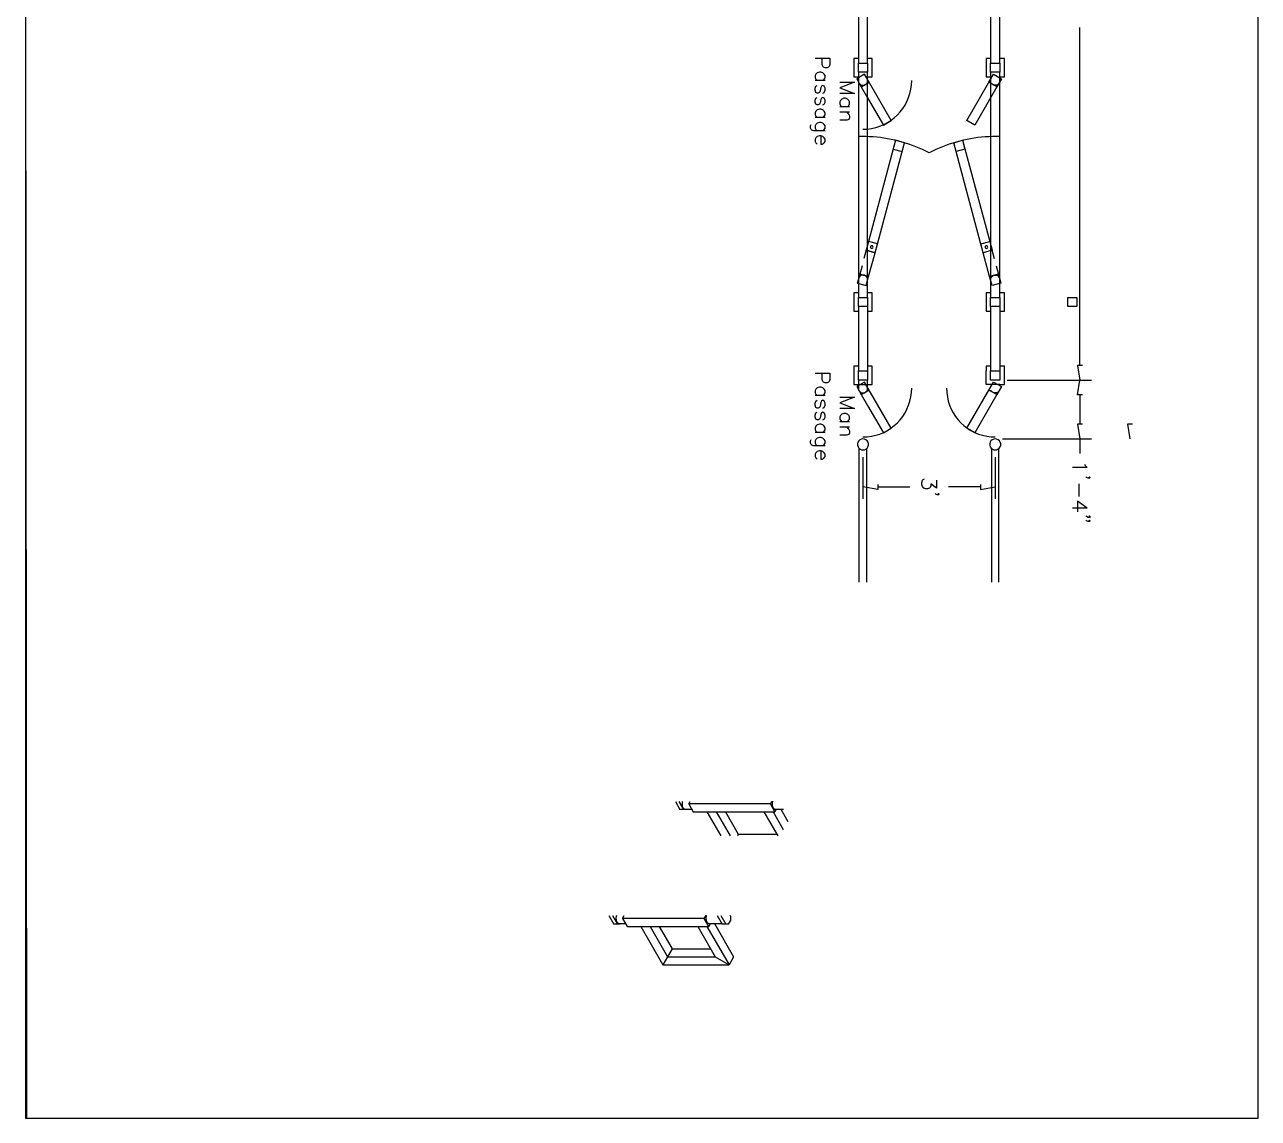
# Model space of a CAD drawing. Extents: x 18 to 773, y 27 to 1196.
# Drawn here: x 18 to 773, y 27 to 697 of the extents above; entities that cross this region are included whole.
import ezdxf

# ---------------------------------------------------------------- set-up
doc = ezdxf.new("R2010")
doc.units = 0
doc.layers.add('Sort_Gate_Installation', color=7, linetype='CONTINUOUS')

msp = doc.modelspace()

# ---------------------------------------------------------------- linework, layer by layer
at = {"layer": 'Sort_Gate_Installation', "color": 7}
for points in [[(19.14, 1186.68), (17.94, 1187.88), (19.14, 28.08)], [(534.12, 905.34), (528.48, 905.34), (528.48, 673.56), (534.12, 673.56), (534.12, 905.34), (534.12, 905.34), (528.48, 905.34), (528.48, 910.98), (534.12, 910.98), (534.12, 905.34), (534.12, 905.34)], [(615.12, 905.34), (609.48, 905.34), (609.48, 673.56), (615.12, 673.56), (615.12, 905.34), (615.12, 905.34), (609.48, 905.34), (609.48, 910.98), (615.12, 910.98), (615.12, 905.34), (615.12, 905.34)], [(664.14, 488.52), (664.14, 695.34)], [(502.08, 676.62), (511.08, 676.62), (511.08, 672.78), (510.6, 671.52), (510.18, 671.1), (509.34, 670.62), (508.08, 670.62), (507.18, 671.1), (506.76, 671.52), (506.34, 672.78), (506.34, 676.62)], [(528.48, 676.38), (525.66, 676.38), (525.66, 665.16), (528.48, 665.16)], [(534.12, 667.98), (528.48, 667.98), (528.48, 673.56), (534.12, 673.56), (534.12, 667.98), (534.12, 667.98), (528.48, 667.98), (528.48, 530.16), (534.12, 530.16), (534.12, 667.98), (534.12, 667.98)], [(534.12, 665.16), (536.94, 665.16), (536.94, 676.38), (534.12, 676.38)], [(609.48, 676.38), (606.66, 676.38), (606.66, 665.16), (609.48, 665.16)], [(615.12, 667.98), (609.48, 667.98), (609.48, 673.56), (615.12, 673.56), (615.12, 667.98), (615.12, 667.98), (609.48, 667.98), (609.48, 530.16), (615.12, 530.16), (615.12, 667.98), (615.12, 667.98)], [(615.12, 665.16), (617.94, 665.16), (617.94, 676.38), (615.12, 676.38)], [(506.76, 662.94), (507.6, 663.78), (508.08, 664.62), (508.08, 665.94), (507.6, 666.78), (506.76, 667.62), (505.5, 668.1), (504.6, 668.1), (503.34, 667.62), (502.5, 666.78), (502.08, 665.94), (502.08, 664.62), (502.5, 663.78), (503.34, 662.94)], [(528.48, 667.98), (528.48, 667.98)], [(534.12, 661.74), (534.12, 667.98), (528.48, 667.98), (528.48, 661.74), (530.16, 660.06), (532.44, 660.06), (534.12, 661.74)], [(609.48, 667.98), (609.48, 667.98)], [(508.08, 662.94), (502.08, 662.94)], [(506.76, 655.2), (507.6, 655.62), (508.08, 656.94), (508.08, 658.2), (507.6, 659.52), (506.76, 659.94), (505.92, 659.52), (505.5, 658.62), (505.08, 656.52), (504.6, 655.62), (503.76, 655.2), (503.34, 655.2), (502.5, 655.62), (502.08, 656.94), (502.08, 658.2), (502.5, 659.52), (503.34, 659.94)], [(517.08, 661.86), (526.08, 661.86), (517.08, 658.44), (526.08, 655.02), (517.08, 655.02)], [(527.46, 663.9), (528.48, 662.16)], [(561, 660.3), (561.12, 662.88)], [(506.76, 647.94), (507.6, 648.36), (508.08, 649.62), (508.08, 650.94), (507.6, 652.2), (506.76, 652.62), (505.92, 652.2), (505.5, 651.36), (505.08, 649.2), (504.6, 648.36), (503.76, 647.94), (503.34, 647.94), (502.5, 648.36), (502.08, 649.62), (502.08, 650.94), (502.5, 652.2), (503.34, 652.62)], [(521.76, 646.86), (522.6, 647.7), (523.08, 648.6), (523.08, 649.86), (522.6, 650.7), (521.76, 651.6), (520.5, 652.02), (519.6, 652.02), (518.34, 651.6), (517.5, 650.7), (517.08, 649.86), (517.08, 648.6), (517.5, 647.7), (518.34, 646.86)], [(506.76, 640.2), (507.6, 641.1), (508.08, 641.94), (508.08, 643.2), (507.6, 644.1), (506.76, 644.94), (505.5, 645.36), (504.6, 645.36), (503.34, 644.94), (502.5, 644.1), (502.08, 643.2), (502.08, 641.94), (502.5, 641.1), (503.34, 640.2)], [(523.08, 646.86), (517.08, 646.86)], [(523.08, 643.44), (517.08, 643.44)], [(521.34, 643.44), (522.6, 642.12), (523.08, 641.28), (523.08, 640.02), (522.6, 639.12), (521.34, 638.7), (517.08, 638.7)], [(508.08, 632.1), (501.18, 632.1), (499.92, 632.52), (499.5, 632.94), (499.08, 633.78), (499.08, 635.1), (499.5, 635.94)], [(508.08, 640.2), (502.08, 640.2)], [(506.76, 632.1), (507.6, 632.94), (508.08, 633.78), (508.08, 635.1), (507.6, 635.94), (506.76, 636.78), (505.5, 637.2), (504.6, 637.2), (503.34, 636.78), (502.5, 635.94), (502.08, 635.1), (502.08, 633.78), (502.5, 632.94), (503.34, 632.1)], [(505.5, 629.1), (505.5, 623.94), (506.34, 623.94), (507.18, 624.36), (507.6, 624.78), (508.08, 625.62), (508.08, 626.94), (507.6, 627.78), (506.76, 628.62), (505.5, 629.1), (504.6, 629.1), (503.34, 628.62), (502.5, 627.78), (502.08, 626.94), (502.08, 625.62), (502.5, 624.78), (503.34, 623.94)], [(532.98, 628.56), (528.48, 628.56)], [(531.3, 633.06), (533.88, 633.18)], [(615.12, 628.56), (610.62, 628.56)], [(533.22, 558.96), (538.68, 557.46), (556.74, 624.84), (551.28, 626.34)], [(551.28, 626.34), (534.66, 564.36)], [(549.84, 620.88), (555.24, 619.44), (556.74, 624.84), (551.28, 626.34)], [(575.82, 620.64), (571.8, 618.66), (567.78, 620.64)], [(592.32, 626.34), (610.38, 558.96), (604.92, 557.46), (586.86, 624.84), (592.32, 626.34), (593.76, 620.88), (588.3, 619.44), (586.86, 624.84), (592.32, 626.34), (592.32, 626.34)], [(533.22, 558.96), (538.68, 557.46), (540.12, 562.92), (534.66, 564.36), (534.12, 562.2)], [(536.7, 560.1), (537.12, 560.22), (537.42, 560.52), (537.54, 560.94), (537.42, 561.36), (537.12, 561.66), (536.7, 561.78), (536.28, 561.66), (535.92, 561.36), (535.86, 560.94), (535.92, 560.52), (536.28, 560.22), (536.7, 560.1), (536.7, 560.1)], [(608.88, 564.36), (610.38, 558.96), (604.92, 557.46), (603.48, 562.92), (608.88, 564.36), (608.88, 564.36)], [(606.9, 560.1), (607.32, 560.22), (607.62, 560.52), (607.74, 560.94), (607.62, 561.36), (607.32, 561.66), (606.9, 561.78), (606.48, 561.66), (606.18, 561.36), (606.06, 560.94), (606.18, 560.52), (606.48, 560.22), (606.9, 560.1), (606.9, 560.1)], [(528.48, 541.2), (527.82, 538.86), (533.28, 537.36), (534.72, 542.82), (529.32, 544.26)], [(615.12, 541.2), (615.72, 538.86), (610.32, 537.36), (608.82, 542.82), (614.28, 544.26)], [(528.48, 530.16), (534.12, 530.16), (534.12, 541.98), (532.44, 543.66), (530.16, 543.66), (528.48, 541.98)], [(528.48, 532.98), (525.66, 532.98), (525.66, 521.7), (528.48, 521.7)], [(534.12, 524.52), (528.48, 524.52), (528.48, 530.16), (534.12, 530.16), (534.12, 524.52), (534.12, 524.52)], [(534.12, 521.7), (536.94, 521.7), (536.94, 532.98), (534.12, 532.98)], [(609.48, 532.98), (606.66, 532.98), (606.66, 521.7), (609.48, 521.7)], [(615.12, 524.52), (609.48, 524.52), (609.48, 530.16), (615.12, 530.16), (615.12, 524.52), (615.12, 524.52)], [(615.12, 521.7), (617.94, 521.7), (617.94, 532.98), (615.12, 532.98)], [(662.34, 524.52), (656.76, 524.52), (656.76, 530.16), (662.34, 530.16), (662.34, 524.52), (662.34, 524.52)], [(528.48, 524.52), (528.48, 524.52)], [(528.48, 524.52), (528.48, 485.16)], [(534.12, 524.52), (534.12, 485.16)], [(609.48, 524.52), (609.48, 524.52)], [(609.48, 524.52), (609.48, 485.16)], [(615.12, 524.52), (615.12, 485.16)], [(656.76, 524.52), (656.76, 524.52)], [(502.08, 483.78), (511.08, 483.78), (511.08, 479.94), (510.6, 478.62), (510.18, 478.2), (509.34, 477.78), (508.08, 477.78), (507.18, 478.2), (506.76, 478.62), (506.34, 479.94), (506.34, 483.78)], [(528.48, 487.98), (525.66, 487.98), (525.66, 476.7), (528.48, 476.7)], [(528.48, 476.7), (536.94, 476.7), (536.94, 487.98), (534.12, 487.98)], [(534.12, 479.52), (528.48, 479.52), (528.48, 485.16), (534.12, 485.16), (534.12, 479.52), (534.12, 479.52)], [(609.48, 487.98), (606.66, 487.98), (606.66, 485.16)], [(615.12, 476.7), (606.66, 476.7), (606.66, 485.16)], [(615.12, 479.52), (609.48, 479.52), (609.48, 485.16), (615.12, 485.16), (615.12, 479.52), (615.12, 479.52)], [(615.12, 476.7), (617.94, 476.7), (617.94, 487.98), (615.12, 487.98)], [(665.64, 488.52), (662.64, 488.52), (664.14, 479.52)], [(530.28, 470.64), (534.12, 463.98), (543.78, 447.24), (548.64, 450.06), (532.32, 478.32), (527.46, 475.5), (530.28, 470.64), (535.14, 473.4), (532.32, 478.32), (527.46, 475.5)], [(528.48, 479.52), (528.48, 479.52)], [(534.12, 473.34), (534.12, 479.52), (528.48, 479.52), (528.48, 473.34), (530.16, 471.66), (532.44, 471.66), (534.12, 473.34), (534.12, 473.34)], [(613.32, 470.64), (609.48, 463.98), (599.82, 447.24), (594.96, 450.06), (611.28, 478.32)], [(616.14, 475.5), (613.32, 470.64), (608.46, 473.4), (611.28, 478.32), (616.14, 475.5), (616.14, 475.5)], [(609.48, 479.52), (609.48, 479.52)], [(619.62, 479.52), (671.34, 479.52)], [(619.62, 479.52), (671.34, 479.52)], [(665.64, 470.52), (662.64, 470.52), (664.14, 479.52)], [(506.76, 470.1), (507.6, 470.94), (508.08, 471.78), (508.08, 473.1), (507.6, 473.94), (506.76, 474.78), (505.5, 475.2), (504.6, 475.2), (503.34, 474.78), (502.5, 473.94), (502.08, 473.1), (502.08, 471.78), (502.5, 470.94), (503.34, 470.1)], [(508.08, 470.1), (502.08, 470.1)], [(517.08, 469.02), (526.08, 469.02), (517.08, 465.6), (526.08, 462.12), (517.08, 462.12)], [(527.46, 475.5), (528.48, 473.7)], [(561, 471.84), (561.12, 474.48)], [(582.48, 474.48), (582.6, 471.84)], [(615.12, 473.34), (613.44, 471.66), (611.16, 471.66), (609.48, 473.34)], [(664.14, 470.52), (664.14, 452.52)], [(506.76, 462.36), (507.6, 462.78), (508.08, 464.1), (508.08, 465.36), (507.6, 466.62), (506.76, 467.1), (505.92, 466.62), (505.5, 465.78), (505.08, 463.62), (504.6, 462.78), (503.76, 462.36), (503.34, 462.36), (502.5, 462.78), (502.08, 464.1), (502.08, 465.36), (502.5, 466.62), (503.34, 467.1)], [(506.76, 455.1), (507.6, 455.52), (508.08, 456.78), (508.08, 458.1), (507.6, 459.36), (506.76, 459.78), (505.92, 459.36), (505.5, 458.52), (505.08, 456.36), (504.6, 455.52), (503.76, 455.1), (503.34, 455.1), (502.5, 455.52), (502.08, 456.78), (502.08, 458.1), (502.5, 459.36), (503.34, 459.78)], [(521.76, 454.02), (522.6, 454.86), (523.08, 455.7), (523.08, 457.02), (522.6, 457.86), (521.76, 458.7), (520.5, 459.12), (519.6, 459.12), (518.34, 458.7), (517.5, 457.86), (517.08, 457.02), (517.08, 455.7), (517.5, 454.86), (518.34, 454.02)], [(523.08, 454.02), (517.08, 454.02)], [(506.76, 447.36), (507.6, 448.2), (508.08, 449.1), (508.08, 450.36), (507.6, 451.2), (506.76, 452.1), (505.5, 452.52), (504.6, 452.52), (503.34, 452.1), (502.5, 451.2), (502.08, 450.36), (502.08, 449.1), (502.5, 448.2), (503.34, 447.36)], [(508.08, 447.36), (502.08, 447.36)], [(523.08, 450.6), (517.08, 450.6)], [(521.34, 450.6), (522.6, 449.28), (523.08, 448.44), (523.08, 447.12), (522.6, 446.28), (521.34, 445.86), (517.08, 445.86)], [(665.64, 452.52), (662.64, 452.52), (664.14, 443.52)], [(696.3, 452.52), (693.3, 452.52), (694.8, 443.52)], [(508.08, 439.2), (501.18, 439.2), (499.92, 439.62), (499.5, 440.1), (499.08, 440.94), (499.08, 442.2), (499.5, 443.1)], [(506.76, 439.2), (507.6, 440.1), (508.08, 440.94), (508.08, 442.2), (507.6, 443.1), (506.76, 443.94), (505.5, 444.36), (504.6, 444.36), (503.34, 443.94), (502.5, 443.1), (502.08, 442.2), (502.08, 440.94), (502.5, 440.1), (503.34, 439.2)], [(532.14, 443.4), (531.3, 443.52), (530.4, 443.4)], [(531.3, 444.66), (533.88, 444.78)], [(609.72, 444.78), (612.3, 444.66)], [(613.14, 443.4), (612.3, 443.52), (611.4, 443.4)], [(616.8, 443.52), (671.34, 443.52)], [(664.14, 443.52), (664.14, 434.52)], [(505.5, 436.2), (505.5, 431.1), (506.34, 431.1), (507.18, 431.52), (507.6, 431.94), (508.08, 432.78), (508.08, 434.1), (507.6, 434.94), (506.76, 435.78), (505.5, 436.2), (504.6, 436.2), (503.34, 435.78), (502.5, 434.94), (502.08, 434.1), (502.08, 432.78), (502.5, 431.94), (503.34, 431.1)], [(529.02, 355.74), (529.02, 437.64)], [(529.62, 437.22), (530.4, 436.86), (531.3, 436.74), (531.3, 436.74)], [(531.3, 436.74), (532.14, 436.86), (532.98, 437.22)], [(531.3, 432.24), (531.3, 406.86)], [(533.52, 437.64), (533.52, 355.74)], [(610.02, 437.64), (610.02, 355.74)], [(610.62, 437.22), (611.4, 436.86), (612.3, 436.74), (612.3, 436.74)], [(612.3, 436.74), (613.14, 436.86), (613.98, 437.22)], [(612.3, 432.24), (612.3, 406.86)], [(614.52, 355.74), (614.52, 437.64)], [(666.96, 428.04), (667.38, 427.2), (668.64, 425.88), (659.64, 425.88)], [(540.3, 415.56), (540.3, 412.56), (531.3, 414.06)], [(576.3, 418.14), (576.3, 413.4), (572.88, 415.98), (572.88, 414.72), (572.46, 413.82), (571.98, 413.4), (570.72, 412.98), (569.88, 412.98), (568.56, 413.4), (567.72, 414.24), (567.3, 415.56), (567.3, 416.82), (567.72, 418.14), (568.14, 418.56), (568.98, 418.98)], [(603.3, 415.56), (603.3, 412.56), (612.3, 414.06)], [(663.54, 416.04), (663.54, 408.3)], [(669.96, 419.46), (669.54, 419.88), (669.96, 420.3), (670.38, 419.88), (669.96, 419.46), (669.12, 419.46), (668.22, 419.88), (667.8, 420.3)], [(540.3, 414.06), (559.98, 414.06)], [(577.56, 409.14), (577.14, 409.56), (577.56, 409.98), (577.98, 409.56), (577.56, 409.14), (576.72, 409.14), (575.88, 409.56), (575.46, 409.98)], [(603.3, 414.06), (583.62, 414.06)], [(668.64, 401.04), (659.64, 401.04)], [(668.64, 401.04), (662.64, 405.3), (662.64, 398.88)], [(669.96, 395.46), (669.54, 395.88), (669.96, 396.3), (670.38, 395.88), (669.96, 395.46), (669.12, 395.46), (668.22, 395.88), (667.8, 396.3)], [(669.96, 392.88), (669.54, 393.3), (669.96, 393.78), (670.38, 393.3), (669.96, 392.88), (669.12, 392.88), (668.22, 393.3), (667.8, 393.78)], [(416.4, 221.4), (419.22, 216.54)], [(418.62, 221.4), (421.44, 216.54)], [(420.72, 221.4), (420.66, 221.22)], [(424.56, 219.96), (425.4, 221.4)], [(424.56, 219.96), (427.38, 215.1), (477.42, 215.1), (474.6, 219.96), (424.56, 219.96), (424.56, 219.96)], [(474.6, 219.96), (475.56, 221.58)], [(475.92, 221.58), (475.86, 221.46), (475.8, 221.34), (475.8, 221.22), (475.74, 221.1), (475.74, 220.86), (475.68, 220.74), (475.68, 220.5), (475.62, 220.38), (475.62, 219.54), (475.68, 219.36), (475.68, 219.12), (475.74, 219), (475.74, 218.76), (475.8, 218.64), (475.8, 218.52), (475.86, 218.46), (475.92, 218.34), (475.92, 218.22), (475.98, 218.1), (476.04, 218.04), (476.04, 217.92), (476.1, 217.8), (476.16, 217.74), (476.22, 217.62), (476.28, 217.56), (476.4, 217.44), (476.46, 217.32), (476.7, 217.08), (476.76, 217.08), (476.82, 217.02), (476.94, 216.96), (477, 216.96), (477.06, 216.9), (477.12, 216.9), (477.18, 216.84), (482.58, 216.84)], [(423.3, 216.84), (423.12, 216.54), (419.22, 216.54)], [(422.28, 216.84), (426.36, 216.84)], [(435.78, 215.1), (444.24, 200.46)], [(441.42, 215.1), (449.88, 200.46)], [(447.06, 215.1), (454.92, 201.42), (454.38, 200.46)], [(470.64, 215.1), (479.1, 200.46)], [(476.28, 215.1), (482.46, 204.36)], [(477.42, 215.1), (478.44, 216.84)], [(480.9, 216.84), (485.28, 209.22)], [(454.92, 201.42), (478.56, 201.42)], [(375.6, 151.74), (378.72, 146.4)], [(377.88, 151.74), (380.94, 146.4)], [(380.4, 151.74), (380.22, 151.32)], [(384.06, 149.82), (385.14, 151.74)], [(434.1, 149.82), (435.24, 151.74)], [(435.54, 151.74), (435.36, 151.32)], [(441.96, 151.74), (445.08, 146.4)], [(444.24, 151.74), (447.3, 146.4)], [(450.12, 151.26), (449.88, 151.74)], [(450.12, 151.26), (450.12, 148.32)], [(382.8, 146.7), (382.62, 146.4), (378.72, 146.4)], [(381.78, 146.7), (385.86, 146.7)], [(384.06, 149.82), (386.88, 144.9), (436.92, 144.9), (434.1, 149.82), (384.06, 149.82), (384.06, 149.82)], [(395.28, 144.9), (408.78, 121.56), (449.28, 121.56)], [(400.92, 144.9), (411.6, 126.42)], [(406.56, 144.9), (414.42, 131.28), (411.6, 126.42)], [(430.14, 144.9), (440.88, 126.42)], [(435.78, 144.9), (449.28, 121.56)], [(436.92, 144.9), (437.94, 146.7)], [(436.92, 146.7), (444.9, 146.7)], [(440.4, 146.7), (452.1, 126.42), (449.28, 121.56)], [(449.04, 146.4), (445.08, 146.4)], [(449.04, 146.4), (450.12, 148.32)], [(414.42, 131.28), (438.06, 131.28)], [(411.6, 126.42), (408.78, 121.56)], [(411.6, 126.42), (440.88, 126.42)], [(440.88, 126.42), (449.28, 121.56)]]:
    msp.add_lwpolyline(points, dxfattribs=at)
at = {"layer": 'Sort_Gate_Installation', "color": 1}
for points in [[(773.4, 1187.28), (18.54, 1187.28), (18.54, 27.48), (773.4, 27.48), (773.4, 1187.28), (773.4, 1187.28)], [(530.28, 659.04), (534.12, 652.38), (543.78, 635.64), (548.64, 638.46), (532.32, 666.72), (527.46, 663.9)], [(530.28, 659.04), (535.14, 661.86), (532.32, 666.72), (527.46, 663.9), (530.28, 659.04), (530.28, 659.04)], [(613.32, 659.04), (609.48, 652.38), (599.82, 635.64), (594.96, 638.46), (611.28, 666.72)], [(613.32, 659.04), (608.46, 661.86), (611.28, 666.72), (616.14, 663.9), (613.32, 659.04), (613.32, 659.04)], [(615.12, 661.74), (613.44, 660.06), (611.16, 660.06), (609.48, 661.74)], [(534.12, 562.2), (531.9, 553.86)], [(609.48, 562.2), (611.7, 553.86)], [(529.32, 544.26), (534.72, 542.82), (538.68, 557.46), (533.22, 558.96)], [(614.28, 544.26), (608.82, 542.82), (604.92, 557.46)], [(530.7, 549.54), (528.48, 541.2)], [(612.9, 549.54), (615.12, 541.2)], [(609.48, 541.98), (611.16, 543.66), (613.44, 543.66), (615.12, 541.98)]]:
    msp.add_lwpolyline(points, dxfattribs=at)
at = {"layer": 'Sort_Gate_Installation', "color": 7}
for points in [[(533.88, 633.18), (548.269, 634.448), (559.732, 645.911), (561, 660.3)], [(567.78, 620.64), (556.864, 625.551), (544.972, 628.427), (532.98, 628.56)], [(610.62, 628.56), (598.625, 628.43), (586.737, 625.555), (575.82, 620.64)], [(533.88, 444.78), (548.258, 445.954), (559.724, 457.501), (561, 471.84)], [(582.6, 471.84), (583.912, 457.45), (595.275, 445.966), (609.72, 444.78)], [(530.4, 443.4), (527.426, 442.486), (527.122, 438.663), (529.62, 437.22)], [(532.98, 437.22), (535.502, 438.667), (535.158, 442.575), (532.14, 443.4)], [(611.4, 443.4), (608.426, 442.486), (608.122, 438.663), (610.62, 437.22)], [(613.98, 437.22), (616.502, 438.667), (616.158, 442.575), (613.14, 443.4)], [(420.66, 221.22), (420.265, 219.863), (420.54, 217.097), (422.28, 216.84)], [(380.22, 151.32), (379.74, 150.03), (379.989, 146.89), (381.78, 146.7)], [(435.36, 151.32), (434.89, 149.782), (434.989, 147.126), (436.92, 146.7)]]:
    msp.add_open_spline(points, degree=3, dxfattribs=at)

doc.saveas('drawing.dxf')
